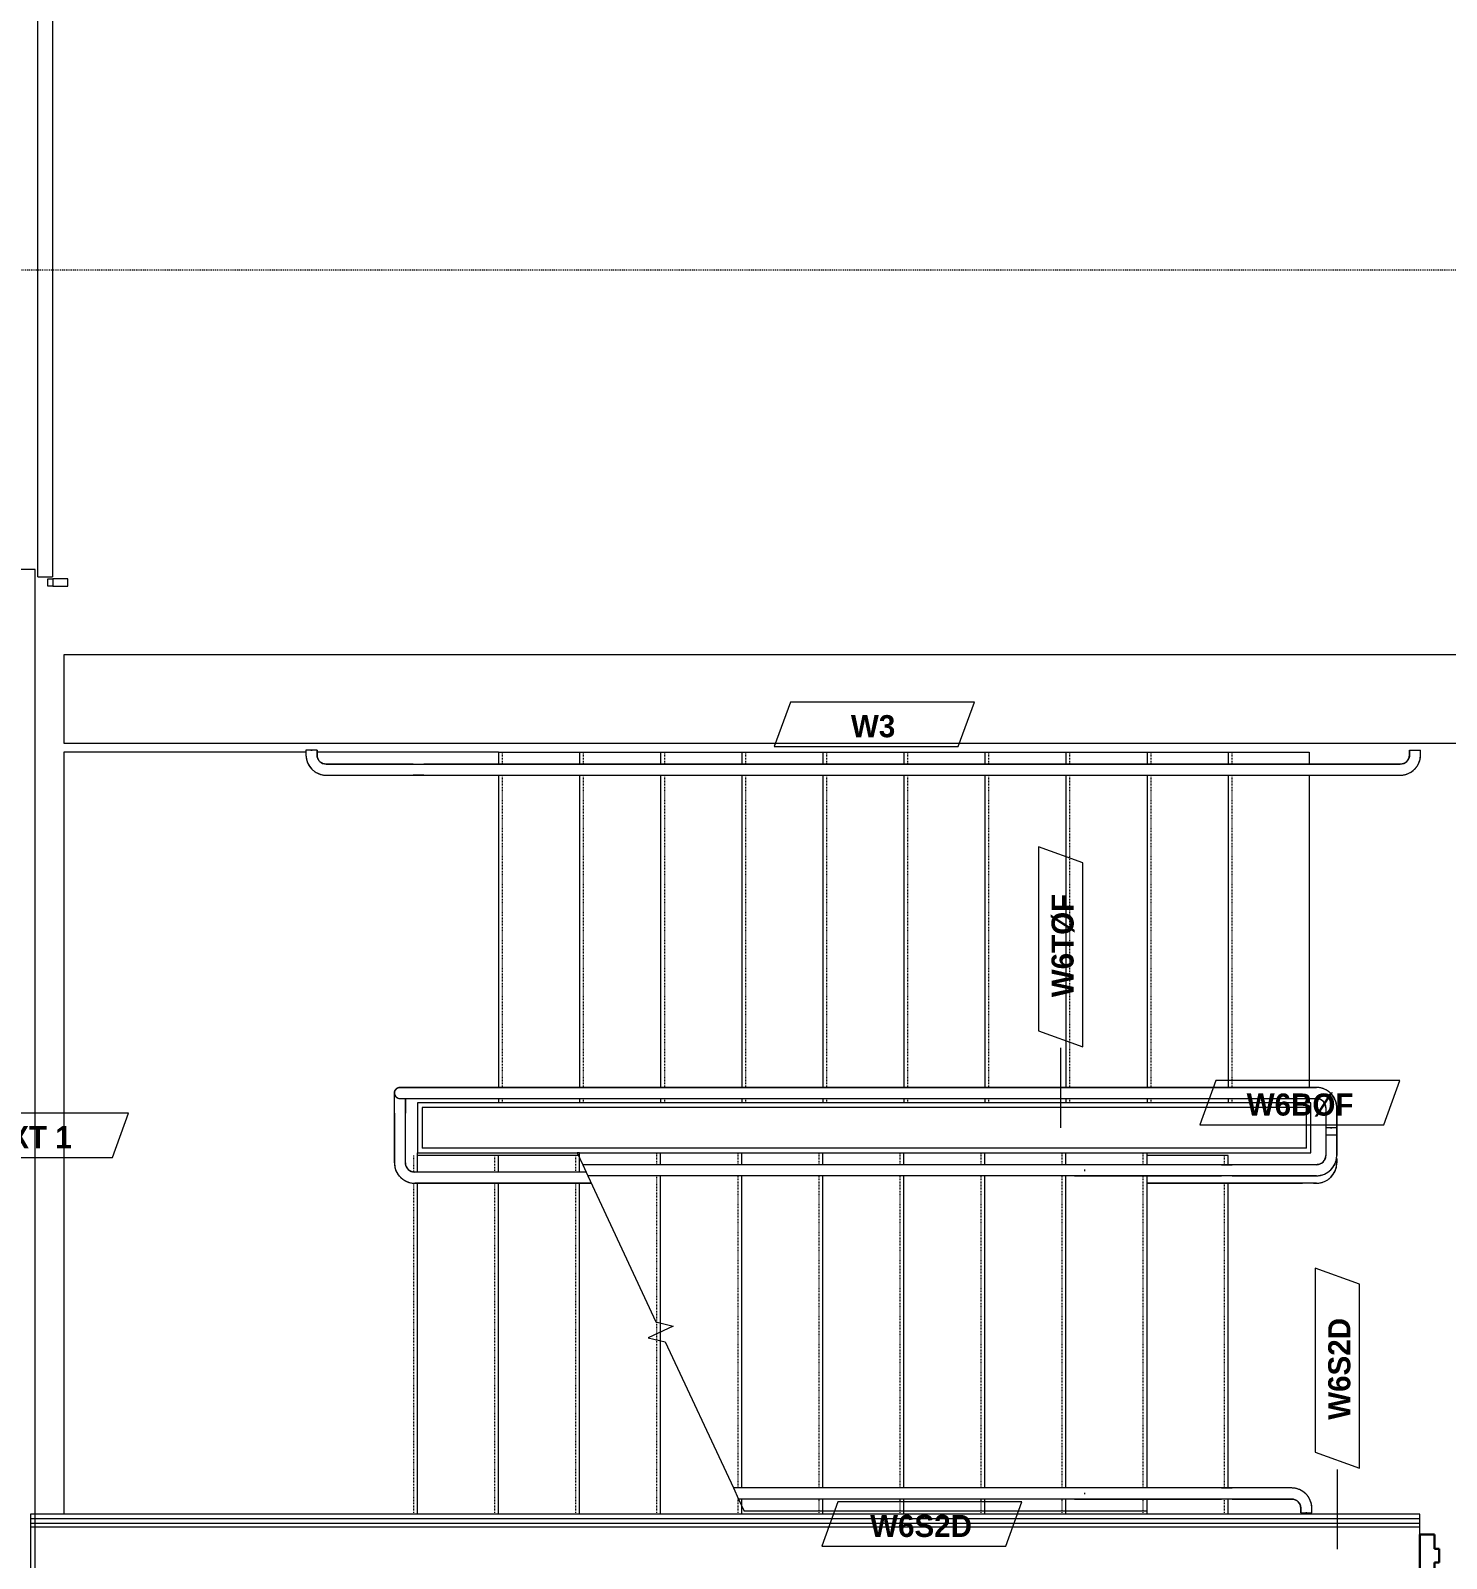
# Model space of a CAD drawing. Header units: inches. Extents: x -4010 to -1814, y 9846 to 12241.
# Drawn here: x -3823.8 to -3631.7, y 11433.6 to 11640.9 of the extents above; entities that cross this region are included whole.
import ezdxf

# ---------------------------------------------------------------- set-up
doc = ezdxf.new("R2010")
doc.units = ezdxf.units.IN
doc.header["$MEASUREMENT"] = 0
doc.linetypes.add('Aligning Line 1_8_', pattern=[0.25, 0.125, -0.125])
doc.linetypes.add('Overhead 1_16_', pattern=[0.101562, 0.0625, -0.039062])
for name, color, linetype, lineweight in [('0-1', 7, 'Continuous', 5), ('0-2', 7, 'Continuous', 9), ('A-DOOR-1', 7, 'Continuous', 9), ('A-DOOR-2', 10, 'Continuous', 30), ('A-DOOR-FRAM-2', 10, 'Continuous', 30), ('A-FLOR-HRAL-1', 7, 'Continuous', 9), ('A-WALL-1', 7, 'Continuous', 9), ('A-WALL-2', 250, 'Continuous', 18), ('A-WALL-IDEN', 211, 'Continuous', 9), ('G-ANNO-SYMB-1', 147, 'Aligning Line 1_8_', 9), ('I-WALL-3', 7, 'Continuous', 9), ('S-FNDN-1', 7, 'Continuous', 9), ('S-STRS-1', 7, 'Continuous', 9), ('S-STRS-2', 7, 'Overhead 1_16_', 9), ('S-STRS-MBND-1', 7, 'Continuous', 9)]:
    doc.layers.add(name, color=color, linetype=linetype, lineweight=lineweight)
doc.styles.add('Century Gothic_B_1', font='GOTHICB.TTF', dxfattribs={"height": 3})

# ---------------------------------------------------------------- blocks, each defined once
blk = doc.blocks.new('GLASS GARAGE DOOR - RAMP GARAGE DOOR-2787280-UNIT PLANS - 1ST FLOOR')
at = {"layer": 'A-DOOR-1'}
for p, q in [((-32.28, -8.82), (-32.28, -8.1)), ((-32.28, -8.1), (-31.28, -8.1)), ((-31.28, -8.1), (-31.28, -8.82)), ((-31, -6.75), (163, -6.75)), ((-31, -6.75), (-31, -8.75)), ((163, -6.75), (163, -8.75)), ((163.28, -8.82), (163.28, -8.1)), ((163.28, -8.1), (164.28, -8.1)), ((164.28, -8.1), (164.28, -8.82)), ((-31.28, -8.82), (-32.28, -8.82)), ((-32.28, -8.82), (-32.28, -10.82)), ((-31.28, -10.82), (-31.28, -8.82)), ((163, -8.75), (-31, -8.75)), ((164.28, -8.82), (163.28, -8.82)), ((163.28, -8.82), (163.28, -10.82)), ((164.28, -10.82), (164.28, -8.82)), ((-32.28, -10.82), (-31.28, -10.82)), ((163.28, -10.82), (164.28, -10.82))]:
    blk.add_line(p, q, dxfattribs=at)
blk = doc.blocks.new('CTR - 1st Phase - Shell_rvt-1-UNIT PLANS - 1ST FLOOR')
at = {"layer": 'A-WALL-1'}
for p, q in [((-3823.2, 11567.79), (-3831.82, 11567.79)), ((-3823.2, 11551.9), (-3823.2, 11567.79)), ((-3823.2, 11430.08), (-3823.2, 11551.9))]:
    blk.add_line(p, q, dxfattribs=at)
at = {"layer": '0-2', "rotation": 89.99999999999885}
blk.add_blockref('GLASS GARAGE DOOR - RAMP GARAGE DOOR-2787280-UNIT PLANS - 1ST FLOOR', (-3829.6, 11597.79), dxfattribs=at)
blk = doc.blocks.new('HOLLOW METAL - STAIR DOOR 3-0 x 7-0-2638728-UNIT PLANS - 1ST FLOOR')
at = {"layer": 'A-DOOR-1'}
blk.add_arc((18, -4), 36, 180, 270, dxfattribs=at)
at = {"layer": 'A-DOOR-2'}
for p, q in [((16.25, -4), (18, -4)), ((16.25, -40), (16.25, -4)), ((18, -4), (18, -40)), ((18, -40), (16.25, -40))]:
    blk.add_line(p, q, dxfattribs=at)
at = {"layer": 'A-DOOR-FRAM-2'}
for p, q in [((-20, 1.75), (-18, 1.75)), ((-20, -4), (-20, 1.75)), ((-18, 1.75), (-18, -0.1875)), ((18, 1.75), (20, 1.75)), ((18, -0.1875), (18, 1.75)), ((20, 1.75), (20, -4)), ((-18, -0.1875), (-17.375, -0.1875)), ((-18, -2.0625), (-18, -4)), ((-17.375, -2.0625), (-18, -2.0625)), ((-17.375, -0.1875), (-17.375, -2.0625)), ((17.375, -0.1875), (18, -0.1875)), ((17.375, -2.0625), (17.375, -0.1875)), ((18, -2.0625), (17.375, -2.0625)), ((18, -4), (18, -2.0625)), ((-18, -4), (-20, -4)), ((20, -4), (18, -4))]:
    blk.add_line(p, q, dxfattribs=at)
blk = doc.blocks.new('Top Rail Type - Top Rail_Internal_-2669960-UNIT PLANS - 1ST FLOOR')
at = {"layer": 'A-FLOR-HRAL-1'}
for p, q in [((-3662.2, 11443.13), (-3682.16, 11443.13)), ((-3652.7, 11443.13), (-3660.76, 11443.13)), ((-3682.16, 11441.63), (-3662.2, 11441.63)), ((-3660.76, 11441.63), (-3652.7, 11441.63)), ((-3651.45, 11440.38), (-3651.45, 11439.75)), ((-3649.95, 11439.75), (-3649.95, 11440.38)), ((-3650.61, 11439.75), (-3650.79, 11439.75))]:
    blk.add_line(p, q, dxfattribs=at)
at = {"layer": 'A-FLOR-HRAL-1', "flags": 128}
for points in [[(-3680.75, 11442.27), (-3680.74, 11442.3), (-3680.74, 11442.46), (-3680.75, 11442.48)], [(-3662.2, 11443.13), (-3662.11, 11443.13), (-3662.01, 11443.13), (-3661.91, 11443.13), (-3661.81, 11443.13), (-3661.71, 11443.13), (-3661.6, 11443.13), (-3661.5, 11443.13), (-3661.39, 11443.13), (-3661.28, 11443.13), (-3661.18, 11443.13), (-3661.07, 11443.13), (-3660.96, 11443.13), (-3660.85, 11443.13), (-3660.76, 11443.13)], [(-3649.95, 11440.38), (-3649.95, 11440.49), (-3649.96, 11440.6), (-3649.97, 11440.71), (-3649.98, 11440.82), (-3650, 11440.92), (-3650.03, 11441.03), (-3650.06, 11441.14), (-3650.09, 11441.24), (-3650.13, 11441.35), (-3650.17, 11441.45), (-3650.21, 11441.55), (-3650.26, 11441.65), (-3650.31, 11441.74), (-3650.37, 11441.84), (-3650.43, 11441.93), (-3650.49, 11442.02), (-3650.56, 11442.11), (-3650.63, 11442.19), (-3650.71, 11442.27), (-3650.78, 11442.35), (-3650.86, 11442.42), (-3650.95, 11442.5), (-3651.03, 11442.56), (-3651.12, 11442.63), (-3651.21, 11442.69), (-3651.31, 11442.75), (-3651.4, 11442.8), (-3651.5, 11442.85), (-3651.6, 11442.9), (-3651.7, 11442.94), (-3651.81, 11442.98), (-3651.91, 11443.01), (-3652.02, 11443.04), (-3652.12, 11443.07), (-3652.23, 11443.09), (-3652.34, 11443.1), (-3652.45, 11443.12), (-3652.56, 11443.12), (-3652.67, 11443.13), (-3652.7, 11443.13)], [(-3660.76, 11441.63), (-3660.87, 11441.63), (-3660.98, 11441.63), (-3661.08, 11441.63), (-3661.19, 11441.63), (-3661.3, 11441.63), (-3661.41, 11441.63), (-3661.52, 11441.63), (-3661.62, 11441.63), (-3661.72, 11441.63), (-3661.83, 11441.63), (-3661.93, 11441.63), (-3662.03, 11441.63), (-3662.12, 11441.63), (-3662.2, 11441.63)], [(-3652.7, 11441.63), (-3652.65, 11441.63), (-3652.6, 11441.62), (-3652.55, 11441.62), (-3652.5, 11441.61), (-3652.45, 11441.6), (-3652.4, 11441.59), (-3652.35, 11441.58), (-3652.31, 11441.56), (-3652.26, 11441.55), (-3652.21, 11441.53), (-3652.17, 11441.51), (-3652.12, 11441.49), (-3652.08, 11441.46), (-3652.03, 11441.44), (-3651.99, 11441.41), (-3651.95, 11441.38), (-3651.91, 11441.35), (-3651.87, 11441.32), (-3651.84, 11441.28), (-3651.8, 11441.25), (-3651.77, 11441.21), (-3651.74, 11441.17), (-3651.7, 11441.13), (-3651.67, 11441.09), (-3651.65, 11441.05), (-3651.62, 11441.01), (-3651.6, 11440.97), (-3651.57, 11440.92), (-3651.55, 11440.88), (-3651.53, 11440.83), (-3651.52, 11440.78), (-3651.5, 11440.74), (-3651.49, 11440.69), (-3651.48, 11440.64), (-3651.47, 11440.59), (-3651.46, 11440.54), (-3651.45, 11440.49), (-3651.45, 11440.44), (-3651.45, 11440.39), (-3651.45, 11440.38)]]:
    blk.add_lwpolyline(points, dxfattribs=at)
blk = doc.blocks.new('Top Rail Type - Top Rail_Internal_-V60-UNIT PLANS - 1ST FLOOR')
at = {"layer": 'A-FLOR-HRAL-1'}
for p, q in [((-3728.44, 11443.13), (-3727.74, 11441.63)), ((-3661.81, 11443.13), (-3728.44, 11443.13)), ((-3660.76, 11443.13), (-3661.81, 11443.13)), ((-3652.7, 11443.13), (-3660.76, 11443.13)), ((-3661.81, 11441.63), (-3727.74, 11441.63)), ((-3660.76, 11441.63), (-3661.81, 11441.63)), ((-3652.7, 11441.63), (-3660.76, 11441.63)), ((-3651.45, 11439.75), (-3651.45, 11440.38)), ((-3649.95, 11439.75), (-3649.95, 11440.38)), ((-3651.45, 11439.75), (-3649.95, 11439.75))]:
    blk.add_line(p, q, dxfattribs=at)
for radius in [2.75, 1.25]:
    blk.add_arc((-3652.7, 11440.38), radius, 0, 90, dxfattribs=at)
blk = doc.blocks.new('Top Rail Type - Top Rail_Internal_-2669962-UNIT PLANS - 1ST FLOOR')
at = {"layer": 'A-FLOR-HRAL-1'}
for p, q in [((-3648.07, 11492), (-3648.07, 11488.25)), ((-3647.42, 11492), (-3647.23, 11492)), ((-3646.57, 11488.25), (-3646.57, 11492)), ((-3662.2, 11487), (-3682.16, 11487)), ((-3649.32, 11487), (-3660.76, 11487)), ((-3682.16, 11485.5), (-3662.2, 11485.5)), ((-3660.76, 11485.5), (-3649.32, 11485.5))]:
    blk.add_line(p, q, dxfattribs=at)
at = {"layer": 'A-FLOR-HRAL-1', "flags": 128}
for points in [[(-3649.32, 11485.5), (-3649.21, 11485.5), (-3649.1, 11485.51), (-3648.99, 11485.52), (-3648.89, 11485.54), (-3648.78, 11485.56), (-3648.67, 11485.58), (-3648.56, 11485.61), (-3648.46, 11485.64), (-3648.35, 11485.68), (-3648.25, 11485.72), (-3648.15, 11485.76), (-3648.05, 11485.81), (-3647.96, 11485.87), (-3647.86, 11485.92), (-3647.77, 11485.98), (-3647.68, 11486.05), (-3647.59, 11486.11), (-3647.51, 11486.18), (-3647.43, 11486.26), (-3647.35, 11486.34), (-3647.28, 11486.42), (-3647.2, 11486.5), (-3647.14, 11486.59), (-3647.07, 11486.67), (-3647.01, 11486.77), (-3646.95, 11486.86), (-3646.9, 11486.96), (-3646.85, 11487.05), (-3646.8, 11487.15), (-3646.76, 11487.26), (-3646.72, 11487.36), (-3646.69, 11487.46), (-3646.66, 11487.57), (-3646.63, 11487.68), (-3646.61, 11487.78), (-3646.6, 11487.89), (-3646.59, 11488), (-3646.58, 11488.11), (-3646.57, 11488.22), (-3646.57, 11488.25)], [(-3648.07, 11488.25), (-3648.07, 11488.2), (-3648.08, 11488.15), (-3648.08, 11488.1), (-3648.09, 11488.05), (-3648.1, 11488), (-3648.11, 11487.95), (-3648.12, 11487.91), (-3648.14, 11487.86), (-3648.15, 11487.81), (-3648.17, 11487.77), (-3648.19, 11487.72), (-3648.21, 11487.67), (-3648.24, 11487.63), (-3648.26, 11487.59), (-3648.29, 11487.55), (-3648.32, 11487.51), (-3648.35, 11487.47), (-3648.38, 11487.43), (-3648.42, 11487.39), (-3648.45, 11487.36), (-3648.49, 11487.32), (-3648.53, 11487.29), (-3648.57, 11487.26), (-3648.61, 11487.23), (-3648.65, 11487.2), (-3648.69, 11487.17), (-3648.73, 11487.15), (-3648.78, 11487.13), (-3648.82, 11487.11), (-3648.87, 11487.09), (-3648.92, 11487.07), (-3648.97, 11487.05), (-3649.01, 11487.04), (-3649.06, 11487.03), (-3649.11, 11487.02), (-3649.16, 11487.01), (-3649.21, 11487.01), (-3649.26, 11487), (-3649.31, 11487), (-3649.32, 11487)], [(-3680.75, 11486.14), (-3680.74, 11486.17), (-3680.74, 11486.33), (-3680.75, 11486.36)], [(-3662.2, 11487), (-3662.11, 11487), (-3662.01, 11487), (-3661.91, 11487), (-3661.81, 11487), (-3661.71, 11487), (-3661.6, 11487), (-3661.5, 11487), (-3661.39, 11487), (-3661.28, 11487), (-3661.18, 11487), (-3661.07, 11487), (-3660.96, 11487), (-3660.85, 11487), (-3660.76, 11487)], [(-3660.76, 11485.5), (-3660.87, 11485.5), (-3660.98, 11485.5), (-3661.08, 11485.5), (-3661.19, 11485.5), (-3661.3, 11485.5), (-3661.41, 11485.5), (-3661.52, 11485.5), (-3661.62, 11485.5), (-3661.72, 11485.5), (-3661.83, 11485.5), (-3661.93, 11485.5), (-3662.03, 11485.5), (-3662.12, 11485.5), (-3662.2, 11485.5)]]:
    blk.add_lwpolyline(points, dxfattribs=at)
blk = doc.blocks.new('Top Rail Type - Top Rail_Internal_-V61-UNIT PLANS - 1ST FLOOR')
at = {"layer": 'A-FLOR-HRAL-1'}
for p, q in [((-3647.32, 11492), (-3648.07, 11492)), ((-3648.07, 11492), (-3648.07, 11488.25)), ((-3646.57, 11492), (-3647.32, 11492)), ((-3646.57, 11492), (-3646.57, 11488.25)), ((-3748.9, 11487), (-3748.2, 11485.5)), ((-3661.81, 11487), (-3748.9, 11487)), ((-3660.76, 11487), (-3661.81, 11487)), ((-3649.32, 11487), (-3660.76, 11487)), ((-3661.81, 11485.5), (-3748.2, 11485.5)), ((-3660.76, 11485.5), (-3661.81, 11485.5)), ((-3649.32, 11485.5), (-3660.76, 11485.5))]:
    blk.add_line(p, q, dxfattribs=at)
for radius in [1.25, 2.75]:
    blk.add_arc((-3649.32, 11488.25), radius, 270, 0, dxfattribs=at)
blk = doc.blocks.new('Top Rail Type - Top Rail_Internal_-2659697-UNIT PLANS - 1ST FLOOR')
at = {"layer": 'A-FLOR-HRAL-1'}
for p, q in [((-3650.41, 11497.49), (-3773.11, 11497.49)), ((-3649.32, 11497.49), (-3649.75, 11497.49)), ((-3773.11, 11495.99), (-3650.41, 11495.99)), ((-3649.75, 11495.99), (-3649.32, 11495.99)), ((-3648.07, 11494.74), (-3648.07, 11490.99)), ((-3646.57, 11490.99), (-3646.57, 11494.74)), ((-3774.45, 11493.99), (-3774.45, 11487.24)), ((-3772.95, 11487.24), (-3772.95, 11493.99)), ((-3647.23, 11490.99), (-3647.42, 11490.99)), ((-3760.9, 11485.99), (-3771.7, 11485.99)), ((-3748.43, 11485.99), (-3760.23, 11485.99)), ((-3646.57, 11487.24), (-3646.57, 11487.86)), ((-3771.7, 11484.49), (-3760.9, 11484.49)), ((-3760.23, 11484.49), (-3747.73, 11484.49)), ((-3672.32, 11484.49), (-3651.21, 11484.49)), ((-3649.75, 11484.49), (-3649.32, 11484.49))]:
    blk.add_line(p, q, dxfattribs=at)
at = {"layer": 'A-FLOR-HRAL-1', "flags": 128}
for points in [[(-3774.45, 11496.74), (-3774.45, 11496.77), (-3774.45, 11496.8), (-3774.44, 11496.83), (-3774.44, 11496.86), (-3774.43, 11496.89), (-3774.43, 11496.92), (-3774.42, 11496.95), (-3774.41, 11496.98), (-3774.4, 11497), (-3774.39, 11497.03), (-3774.38, 11497.06), (-3774.36, 11497.09), (-3774.35, 11497.11), (-3774.33, 11497.14), (-3774.32, 11497.16), (-3774.3, 11497.19), (-3774.28, 11497.21), (-3774.26, 11497.23), (-3774.24, 11497.26), (-3774.22, 11497.28), (-3774.2, 11497.3), (-3774.18, 11497.32), (-3774.15, 11497.34), (-3774.13, 11497.35), (-3774.1, 11497.37), (-3774.08, 11497.39), (-3774.05, 11497.4), (-3774.03, 11497.41), (-3774, 11497.43), (-3773.97, 11497.44), (-3773.94, 11497.45), (-3773.91, 11497.46), (-3773.88, 11497.47), (-3773.86, 11497.47), (-3773.83, 11497.48), (-3773.8, 11497.48), (-3773.77, 11497.49), (-3773.74, 11497.49), (-3773.71, 11497.49)], [(-3774.45, 11493.99), (-3774.45, 11494.1), (-3774.45, 11494.21), (-3774.45, 11494.32), (-3774.45, 11494.43), (-3774.45, 11494.54), (-3774.45, 11494.64), (-3774.45, 11494.75), (-3774.45, 11494.85), (-3774.45, 11494.96), (-3774.45, 11495.06), (-3774.45, 11495.16), (-3774.45, 11495.26), (-3774.45, 11495.36), (-3774.45, 11495.45), (-3774.45, 11495.54), (-3774.45, 11495.63), (-3774.45, 11495.72), (-3774.45, 11495.8), (-3774.45, 11495.88), (-3774.45, 11495.96), (-3774.45, 11496.04), (-3774.45, 11496.11), (-3774.45, 11496.18), (-3774.45, 11496.24), (-3774.45, 11496.3), (-3774.45, 11496.36), (-3774.45, 11496.41), (-3774.45, 11496.46), (-3774.45, 11496.51), (-3774.45, 11496.55), (-3774.45, 11496.59), (-3774.45, 11496.62), (-3774.45, 11496.65), (-3774.45, 11496.68), (-3774.45, 11496.7), (-3774.45, 11496.72), (-3774.45, 11496.73), (-3774.45, 11496.74), (-3774.45, 11496.74)], [(-3773.11, 11497.49), (-3773.16, 11497.49), (-3773.2, 11497.49), (-3773.24, 11497.49), (-3773.27, 11497.49), (-3773.31, 11497.49), (-3773.35, 11497.49), (-3773.38, 11497.49), (-3773.41, 11497.49), (-3773.44, 11497.49), (-3773.47, 11497.49), (-3773.5, 11497.49), (-3773.53, 11497.49), (-3773.55, 11497.49), (-3773.57, 11497.49), (-3773.6, 11497.49), (-3773.61, 11497.49), (-3773.63, 11497.49), (-3773.65, 11497.49), (-3773.66, 11497.49), (-3773.67, 11497.49), (-3773.68, 11497.49), (-3773.69, 11497.49), (-3773.69, 11497.49), (-3773.7, 11497.49), (-3773.7, 11497.49), (-3773.7, 11497.49)], [(-3649.75, 11497.49), (-3649.8, 11497.49), (-3649.85, 11497.49), (-3649.9, 11497.49), (-3649.95, 11497.49), (-3650, 11497.49), (-3650.04, 11497.49), (-3650.09, 11497.49), (-3650.14, 11497.49), (-3650.19, 11497.49), (-3650.23, 11497.49), (-3650.28, 11497.49), (-3650.32, 11497.49), (-3650.37, 11497.49), (-3650.41, 11497.49), (-3650.41, 11497.49)], [(-3646.57, 11494.74), (-3646.58, 11494.85), (-3646.58, 11494.96), (-3646.59, 11495.07), (-3646.61, 11495.18), (-3646.63, 11495.29), (-3646.65, 11495.39), (-3646.68, 11495.5), (-3646.71, 11495.6), (-3646.75, 11495.71), (-3646.79, 11495.81), (-3646.84, 11495.91), (-3646.88, 11496.01), (-3646.94, 11496.11), (-3646.99, 11496.2), (-3647.05, 11496.29), (-3647.12, 11496.38), (-3647.19, 11496.47), (-3647.26, 11496.55), (-3647.33, 11496.63), (-3647.41, 11496.71), (-3647.49, 11496.79), (-3647.57, 11496.86), (-3647.66, 11496.93), (-3647.75, 11496.99), (-3647.84, 11497.05), (-3647.93, 11497.11), (-3648.03, 11497.16), (-3648.13, 11497.21), (-3648.23, 11497.26), (-3648.33, 11497.3), (-3648.43, 11497.34), (-3648.54, 11497.37), (-3648.64, 11497.4), (-3648.75, 11497.43), (-3648.86, 11497.45), (-3648.97, 11497.47), (-3649.07, 11497.48), (-3649.18, 11497.49), (-3649.29, 11497.49), (-3649.32, 11497.49)], [(-3773.7, 11495.99), (-3773.7, 11495.99), (-3773.69, 11495.99), (-3773.69, 11495.99), (-3773.68, 11495.99), (-3773.67, 11495.99), (-3773.66, 11495.99), (-3773.65, 11495.99), (-3773.64, 11495.99), (-3773.62, 11495.99), (-3773.6, 11495.99), (-3773.58, 11495.99), (-3773.56, 11495.99), (-3773.53, 11495.99), (-3773.51, 11495.99), (-3773.48, 11495.99), (-3773.45, 11495.99), (-3773.42, 11495.99), (-3773.39, 11495.99), (-3773.35, 11495.99), (-3773.32, 11495.99), (-3773.28, 11495.99), (-3773.25, 11495.99), (-3773.21, 11495.99), (-3773.17, 11495.99), (-3773.12, 11495.99), (-3773.11, 11495.99)], [(-3772.95, 11495.98), (-3772.95, 11495.91), (-3772.95, 11495.82), (-3772.95, 11495.74), (-3772.95, 11495.66), (-3772.95, 11495.57), (-3772.95, 11495.48), (-3772.95, 11495.38), (-3772.95, 11495.29), (-3772.95, 11495.19), (-3772.95, 11495.09), (-3772.95, 11494.99), (-3772.95, 11494.88), (-3772.95, 11494.78), (-3772.95, 11494.67), (-3772.95, 11494.56), (-3772.95, 11494.46), (-3772.95, 11494.35), (-3772.95, 11494.24), (-3772.95, 11494.13), (-3772.95, 11494.02), (-3772.95, 11493.99)], [(-3650.41, 11495.99), (-3650.37, 11495.99), (-3650.33, 11495.99), (-3650.28, 11495.99), (-3650.24, 11495.99), (-3650.19, 11495.99), (-3650.14, 11495.99), (-3650.09, 11495.99), (-3650.05, 11495.99), (-3650, 11495.99), (-3649.95, 11495.99), (-3649.9, 11495.99), (-3649.85, 11495.99), (-3649.8, 11495.99), (-3649.75, 11495.99), (-3649.75, 11495.99)], [(-3649.32, 11495.99), (-3649.27, 11495.99), (-3649.22, 11495.99), (-3649.17, 11495.98), (-3649.12, 11495.97), (-3649.08, 11495.96), (-3649.03, 11495.95), (-3648.98, 11495.94), (-3648.93, 11495.93), (-3648.88, 11495.91), (-3648.84, 11495.89), (-3648.79, 11495.87), (-3648.75, 11495.85), (-3648.7, 11495.82), (-3648.66, 11495.8), (-3648.62, 11495.77), (-3648.58, 11495.74), (-3648.54, 11495.71), (-3648.5, 11495.68), (-3648.46, 11495.65), (-3648.43, 11495.61), (-3648.39, 11495.57), (-3648.36, 11495.54), (-3648.33, 11495.5), (-3648.3, 11495.46), (-3648.27, 11495.41), (-3648.25, 11495.37), (-3648.22, 11495.33), (-3648.2, 11495.28), (-3648.18, 11495.24), (-3648.16, 11495.19), (-3648.14, 11495.15), (-3648.13, 11495.1), (-3648.11, 11495.05), (-3648.1, 11495), (-3648.09, 11494.95), (-3648.08, 11494.9), (-3648.08, 11494.85), (-3648.08, 11494.8), (-3648.07, 11494.75), (-3648.07, 11494.74)], [(-3774.45, 11487.24), (-3774.45, 11487.13), (-3774.44, 11487.02), (-3774.43, 11486.91), (-3774.41, 11486.8), (-3774.39, 11486.69), (-3774.37, 11486.59), (-3774.34, 11486.48), (-3774.31, 11486.37), (-3774.27, 11486.27), (-3774.23, 11486.17), (-3774.19, 11486.07), (-3774.14, 11485.97), (-3774.09, 11485.87), (-3774.03, 11485.78), (-3773.97, 11485.69), (-3773.9, 11485.6), (-3773.84, 11485.51), (-3773.77, 11485.43), (-3773.69, 11485.34), (-3773.61, 11485.27), (-3773.53, 11485.19), (-3773.45, 11485.12), (-3773.36, 11485.05), (-3773.28, 11484.99), (-3773.18, 11484.93), (-3773.09, 11484.87), (-3772.99, 11484.81), (-3772.9, 11484.76), (-3772.8, 11484.72), (-3772.7, 11484.68), (-3772.59, 11484.64), (-3772.49, 11484.6), (-3772.38, 11484.58), (-3772.27, 11484.55), (-3772.17, 11484.53), (-3772.06, 11484.51), (-3771.95, 11484.5), (-3771.84, 11484.49), (-3771.73, 11484.49), (-3771.7, 11484.49)], [(-3771.7, 11485.99), (-3771.75, 11485.99), (-3771.8, 11485.99), (-3771.85, 11486), (-3771.9, 11486.01), (-3771.95, 11486.01), (-3772, 11486.03), (-3772.04, 11486.04), (-3772.09, 11486.05), (-3772.14, 11486.07), (-3772.19, 11486.09), (-3772.23, 11486.11), (-3772.28, 11486.13), (-3772.32, 11486.15), (-3772.36, 11486.18), (-3772.4, 11486.21), (-3772.45, 11486.24), (-3772.48, 11486.27), (-3772.52, 11486.3), (-3772.56, 11486.33), (-3772.6, 11486.37), (-3772.63, 11486.41), (-3772.66, 11486.44), (-3772.69, 11486.48), (-3772.72, 11486.52), (-3772.75, 11486.56), (-3772.78, 11486.61), (-3772.8, 11486.65), (-3772.82, 11486.69), (-3772.84, 11486.74), (-3772.86, 11486.79), (-3772.88, 11486.83), (-3772.9, 11486.88), (-3772.91, 11486.93), (-3772.92, 11486.98), (-3772.93, 11487.03), (-3772.94, 11487.08), (-3772.94, 11487.13), (-3772.95, 11487.18), (-3772.95, 11487.23), (-3772.95, 11487.24)], [(-3760.23, 11485.99), (-3760.28, 11485.99), (-3760.32, 11485.99), (-3760.37, 11485.99), (-3760.41, 11485.99), (-3760.46, 11485.99), (-3760.51, 11485.99), (-3760.55, 11485.99), (-3760.6, 11485.99), (-3760.65, 11485.99), (-3760.7, 11485.99), (-3760.75, 11485.99), (-3760.8, 11485.99), (-3760.85, 11485.99), (-3760.9, 11485.99), (-3760.9, 11485.99)], [(-3649.32, 11484.49), (-3649.21, 11484.49), (-3649.1, 11484.5), (-3648.99, 11484.51), (-3648.89, 11484.52), (-3648.78, 11484.54), (-3648.67, 11484.57), (-3648.56, 11484.6), (-3648.46, 11484.63), (-3648.35, 11484.67), (-3648.25, 11484.71), (-3648.15, 11484.75), (-3648.05, 11484.8), (-3647.96, 11484.85), (-3647.86, 11484.91), (-3647.77, 11484.97), (-3647.68, 11485.03), (-3647.59, 11485.1), (-3647.51, 11485.17), (-3647.43, 11485.25), (-3647.35, 11485.32), (-3647.28, 11485.4), (-3647.2, 11485.49), (-3647.14, 11485.57), (-3647.07, 11485.66), (-3647.01, 11485.75), (-3646.95, 11485.85), (-3646.9, 11485.94), (-3646.85, 11486.04), (-3646.8, 11486.14), (-3646.76, 11486.24), (-3646.72, 11486.35), (-3646.69, 11486.45), (-3646.66, 11486.56), (-3646.63, 11486.66), (-3646.61, 11486.77), (-3646.6, 11486.88), (-3646.59, 11486.99), (-3646.58, 11487.1), (-3646.57, 11487.21), (-3646.57, 11487.24)], [(-3760.9, 11484.49), (-3760.85, 11484.49), (-3760.8, 11484.49), (-3760.75, 11484.49), (-3760.7, 11484.49), (-3760.65, 11484.49), (-3760.6, 11484.49), (-3760.55, 11484.49), (-3760.51, 11484.49), (-3760.46, 11484.49), (-3760.41, 11484.49), (-3760.37, 11484.49), (-3760.32, 11484.49), (-3760.28, 11484.49), (-3760.24, 11484.49), (-3760.23, 11484.49)], [(-3649.75, 11484.49), (-3649.86, 11484.49), (-3649.97, 11484.49), (-3650.08, 11484.49), (-3650.19, 11484.49), (-3650.29, 11484.49), (-3650.4, 11484.49), (-3650.51, 11484.49), (-3650.61, 11484.49), (-3650.72, 11484.49), (-3650.82, 11484.49), (-3650.92, 11484.49), (-3651.02, 11484.49), (-3651.11, 11484.49), (-3651.21, 11484.49), (-3651.21, 11484.49)]]:
    blk.add_lwpolyline(points, dxfattribs=at)
at = {"layer": 'A-FLOR-HRAL-1'}
for start, end in [(110, 250), (173.3102, 180), (180, 186.6816), (130.7282, 168.0208), (191.9692, 228.0158), (156.6407, 162.0221), (197.9773, 203.3504), (137.9728, 143.357), (216.6488, 222.0217), (113.3099, 126.6713), (90, 107.9565), (96.6424, 102.021), (232.9983, 246.4146), (252.0414, 270), (257.9755, 263.356)]:
    blk.add_arc((-3773.7, 11496.74), 0.75, start, end, dxfattribs=at)
blk = doc.blocks.new('Top Rail Type - Top Rail_Internal_-V64-UNIT PLANS - 1ST FLOOR')
at = {"layer": 'A-FLOR-HRAL-1'}
for p, q in [((-3774.45, 11494.74), (-3774.45, 11496.74)), ((-3773.7, 11497.49), (-3772.76, 11497.49)), ((-3772.76, 11497.49), (-3650.81, 11497.49)), ((-3650.81, 11497.49), (-3649.75, 11497.49)), ((-3649.75, 11497.49), (-3649.32, 11497.49)), ((-3774.45, 11487.24), (-3774.45, 11494.74)), ((-3772.95, 11494.74), (-3772.95, 11495.99)), ((-3772.95, 11487.24), (-3772.95, 11494.74)), ((-3772.76, 11495.99), (-3650.81, 11495.99)), ((-3650.81, 11495.99), (-3649.75, 11495.99)), ((-3649.75, 11495.99), (-3649.32, 11495.99)), ((-3648.07, 11494.74), (-3648.07, 11490.99)), ((-3646.57, 11494.74), (-3646.57, 11490.99)), ((-3646.57, 11490.99), (-3648.07, 11490.99)), ((-3760.9, 11485.99), (-3771.7, 11485.99)), ((-3759.84, 11485.99), (-3760.9, 11485.99)), ((-3748.43, 11485.99), (-3759.84, 11485.99)), ((-3646.57, 11487.86), (-3646.65, 11487.86)), ((-3646.57, 11487.86), (-3646.57, 11487.24)), ((-3760.9, 11484.49), (-3771.7, 11484.49)), ((-3759.84, 11484.49), (-3760.9, 11484.49)), ((-3747.73, 11484.49), (-3759.84, 11484.49)), ((-3650.81, 11484.49), (-3672.32, 11484.49)), ((-3649.75, 11484.49), (-3650.81, 11484.49)), ((-3649.32, 11484.49), (-3649.75, 11484.49))]:
    blk.add_line(p, q, dxfattribs=at)
for centre, radius, start, end in [((-3649.32, 11494.74), 2.75, 0, 90), ((-3649.32, 11494.74), 1.25, 0, 90), ((-3771.7, 11487.24), 2.75, 180, 270), ((-3771.7, 11487.24), 1.25, 180, 270), ((-3649.32, 11487.24), 2.75, 270, 0)]:
    blk.add_arc(centre, radius, start, end, dxfattribs=at)
blk = doc.blocks.new('Top Rail Type - Top Rail_Internal_-2658777-UNIT PLANS - 1ST FLOOR')
at = {"layer": 'A-FLOR-HRAL-1'}
for p, q in [((-3786.45, 11543.24), (-3786.45, 11542.61)), ((-3785.79, 11543.24), (-3785.61, 11543.24)), ((-3784.95, 11542.61), (-3784.95, 11543.24)), ((-3636.7, 11543.24), (-3636.7, 11542.61)), ((-3636.04, 11543.24), (-3635.86, 11543.24)), ((-3635.2, 11542.61), (-3635.2, 11543.24)), ((-3771.9, 11541.36), (-3783.7, 11541.36)), ((-3783.7, 11539.86), (-3771.9, 11539.86)), ((-3650.41, 11541.36), (-3770.44, 11541.36)), ((-3770.44, 11539.86), (-3650.41, 11539.86)), ((-3637.95, 11541.36), (-3649.75, 11541.36)), ((-3649.75, 11539.86), (-3637.95, 11539.86))]:
    blk.add_line(p, q, dxfattribs=at)
at = {"layer": 'A-FLOR-HRAL-1', "flags": 128}
for points in [[(-3786.45, 11542.61), (-3786.45, 11542.5), (-3786.44, 11542.39), (-3786.43, 11542.29), (-3786.41, 11542.18), (-3786.39, 11542.07), (-3786.37, 11541.96), (-3786.34, 11541.85), (-3786.31, 11541.75), (-3786.27, 11541.65), (-3786.23, 11541.54), (-3786.19, 11541.44), (-3786.14, 11541.34), (-3786.09, 11541.25), (-3786.03, 11541.15), (-3785.97, 11541.06), (-3785.9, 11540.97), (-3785.84, 11540.89), (-3785.77, 11540.8), (-3785.69, 11540.72), (-3785.61, 11540.64), (-3785.53, 11540.57), (-3785.45, 11540.49), (-3785.36, 11540.43), (-3785.28, 11540.36), (-3785.18, 11540.3), (-3785.09, 11540.24), (-3784.99, 11540.19), (-3784.9, 11540.14), (-3784.8, 11540.09), (-3784.7, 11540.05), (-3784.59, 11540.01), (-3784.49, 11539.98), (-3784.38, 11539.95), (-3784.27, 11539.93), (-3784.17, 11539.9), (-3784.06, 11539.89), (-3783.95, 11539.88), (-3783.84, 11539.87), (-3783.73, 11539.86), (-3783.7, 11539.86)], [(-3783.7, 11541.36), (-3783.75, 11541.37), (-3783.8, 11541.37), (-3783.85, 11541.37), (-3783.9, 11541.38), (-3783.95, 11541.39), (-3784, 11541.4), (-3784.04, 11541.41), (-3784.09, 11541.43), (-3784.14, 11541.44), (-3784.19, 11541.46), (-3784.23, 11541.48), (-3784.28, 11541.51), (-3784.32, 11541.53), (-3784.36, 11541.56), (-3784.4, 11541.58), (-3784.45, 11541.61), (-3784.48, 11541.64), (-3784.52, 11541.67), (-3784.56, 11541.71), (-3784.6, 11541.74), (-3784.63, 11541.78), (-3784.66, 11541.82), (-3784.69, 11541.86), (-3784.72, 11541.9), (-3784.75, 11541.94), (-3784.78, 11541.98), (-3784.8, 11542.03), (-3784.82, 11542.07), (-3784.84, 11542.12), (-3784.86, 11542.16), (-3784.88, 11542.21), (-3784.9, 11542.26), (-3784.91, 11542.3), (-3784.92, 11542.35), (-3784.93, 11542.4), (-3784.94, 11542.45), (-3784.94, 11542.5), (-3784.95, 11542.55), (-3784.95, 11542.6), (-3784.95, 11542.61)], [(-3637.95, 11539.86), (-3637.84, 11539.87), (-3637.73, 11539.87), (-3637.62, 11539.88), (-3637.51, 11539.9), (-3637.4, 11539.92), (-3637.3, 11539.94), (-3637.19, 11539.97), (-3637.08, 11540), (-3636.98, 11540.04), (-3636.88, 11540.08), (-3636.78, 11540.13), (-3636.68, 11540.18), (-3636.58, 11540.23), (-3636.49, 11540.28), (-3636.4, 11540.34), (-3636.31, 11540.41), (-3636.22, 11540.48), (-3636.14, 11540.55), (-3636.05, 11540.62), (-3635.98, 11540.7), (-3635.9, 11540.78), (-3635.83, 11540.86), (-3635.76, 11540.95), (-3635.7, 11541.04), (-3635.63, 11541.13), (-3635.58, 11541.22), (-3635.52, 11541.32), (-3635.47, 11541.42), (-3635.43, 11541.52), (-3635.39, 11541.62), (-3635.35, 11541.72), (-3635.31, 11541.83), (-3635.28, 11541.93), (-3635.26, 11542.04), (-3635.24, 11542.15), (-3635.22, 11542.26), (-3635.21, 11542.37), (-3635.2, 11542.47), (-3635.2, 11542.58), (-3635.2, 11542.61)], [(-3636.7, 11542.61), (-3636.7, 11542.56), (-3636.7, 11542.51), (-3636.71, 11542.46), (-3636.71, 11542.42), (-3636.72, 11542.37), (-3636.73, 11542.32), (-3636.75, 11542.27), (-3636.76, 11542.22), (-3636.78, 11542.17), (-3636.8, 11542.13), (-3636.82, 11542.08), (-3636.84, 11542.04), (-3636.86, 11541.99), (-3636.89, 11541.95), (-3636.92, 11541.91), (-3636.95, 11541.87), (-3636.98, 11541.83), (-3637.01, 11541.79), (-3637.04, 11541.75), (-3637.08, 11541.72), (-3637.11, 11541.68), (-3637.15, 11541.65), (-3637.19, 11541.62), (-3637.23, 11541.59), (-3637.27, 11541.56), (-3637.32, 11541.54), (-3637.36, 11541.51), (-3637.4, 11541.49), (-3637.45, 11541.47), (-3637.5, 11541.45), (-3637.54, 11541.43), (-3637.59, 11541.42), (-3637.64, 11541.4), (-3637.69, 11541.39), (-3637.74, 11541.38), (-3637.79, 11541.38), (-3637.84, 11541.37), (-3637.89, 11541.37), (-3637.94, 11541.36), (-3637.95, 11541.36)], [(-3771.9, 11541.36), (-3771.79, 11541.36), (-3771.68, 11541.36), (-3771.57, 11541.36), (-3771.46, 11541.36), (-3771.35, 11541.36), (-3771.25, 11541.36), (-3771.14, 11541.36), (-3771.03, 11541.36), (-3770.93, 11541.36), (-3770.83, 11541.36), (-3770.73, 11541.36), (-3770.63, 11541.36), (-3770.53, 11541.36), (-3770.44, 11541.36), (-3770.44, 11541.36)], [(-3770.44, 11539.86), (-3770.53, 11539.86), (-3770.63, 11539.86), (-3770.73, 11539.86), (-3770.83, 11539.86), (-3770.93, 11539.86), (-3771.03, 11539.86), (-3771.14, 11539.86), (-3771.24, 11539.86), (-3771.35, 11539.86), (-3771.46, 11539.86), (-3771.57, 11539.86), (-3771.68, 11539.86), (-3771.79, 11539.86), (-3771.9, 11539.86), (-3771.9, 11539.86)], [(-3649.75, 11541.36), (-3649.8, 11541.36), (-3649.85, 11541.36), (-3649.9, 11541.36), (-3649.95, 11541.36), (-3650, 11541.36), (-3650.04, 11541.36), (-3650.09, 11541.36), (-3650.14, 11541.36), (-3650.19, 11541.36), (-3650.23, 11541.36), (-3650.28, 11541.36), (-3650.32, 11541.36), (-3650.37, 11541.36), (-3650.41, 11541.36), (-3650.41, 11541.36)], [(-3650.41, 11539.86), (-3650.37, 11539.86), (-3650.33, 11539.86), (-3650.28, 11539.86), (-3650.24, 11539.86), (-3650.19, 11539.86), (-3650.14, 11539.86), (-3650.09, 11539.86), (-3650.05, 11539.86), (-3650, 11539.86), (-3649.95, 11539.86), (-3649.9, 11539.86), (-3649.85, 11539.86), (-3649.8, 11539.86), (-3649.75, 11539.86), (-3649.75, 11539.86)]]:
    blk.add_lwpolyline(points, dxfattribs=at)
blk = doc.blocks.new('Top Rail Type - Top Rail_Internal_-V65-UNIT PLANS - 1ST FLOOR')
at = {"layer": 'A-FLOR-HRAL-1'}
for p, q in [((-3784.95, 11543.24), (-3786.45, 11543.24)), ((-3786.45, 11543.24), (-3786.45, 11542.61)), ((-3784.95, 11543.24), (-3784.95, 11542.61)), ((-3636.7, 11543.24), (-3635.2, 11543.24)), ((-3636.7, 11542.61), (-3636.7, 11543.24)), ((-3635.2, 11542.61), (-3635.2, 11543.24)), ((-3783.7, 11541.36), (-3771.9, 11541.36)), ((-3783.7, 11539.86), (-3771.9, 11539.86)), ((-3771.9, 11541.36), (-3770.84, 11541.36)), ((-3771.9, 11539.86), (-3770.84, 11539.86)), ((-3770.84, 11541.36), (-3650.81, 11541.36)), ((-3770.84, 11539.86), (-3650.81, 11539.86)), ((-3650.81, 11541.36), (-3649.75, 11541.36)), ((-3650.81, 11539.86), (-3649.75, 11539.86)), ((-3649.75, 11541.36), (-3637.95, 11541.36)), ((-3649.75, 11539.86), (-3637.95, 11539.86))]:
    blk.add_line(p, q, dxfattribs=at)
for centre, radius, start, end in [((-3783.7, 11542.61), 2.75, 180, 270), ((-3783.7, 11542.61), 1.25, 180, 270), ((-3637.95, 11542.61), 2.75, 270, 0), ((-3637.95, 11542.61), 1.25, 270, 0)]:
    blk.add_arc(centre, radius, start, end, dxfattribs=at)
blk = doc.blocks.new('CTR - 1st Phase -Stairs _ Elevators_rvt-1-UNIT PLANS - 1ST FLOOR')
at = {"layer": 'A-WALL-2'}
for p, q in [((-3770.7, 11494.75), (-3770.7, 11489.25)), ((-3653.07, 11494.75), (-3770.7, 11494.75)), ((-3650.7, 11494.75), (-3653.07, 11494.75)), ((-3650.7, 11489.25), (-3650.7, 11494.75)), ((-3653.07, 11489.25), (-3770.7, 11489.25)), ((-3650.7, 11489.25), (-3653.07, 11489.25)), ((-3643.32, 11438.94), (-3823.82, 11438.94)), ((-3643.32, 11438.31), (-3823.82, 11438.31)), ((-3635.32, 11438.94), (-3643.32, 11438.94)), ((-3635.32, 11438.31), (-3643.32, 11438.31)), ((-3643.32, 11437.81), (-3823.82, 11437.81)), ((-3635.32, 11437.81), (-3643.32, 11437.81))]:
    blk.add_line(p, q, dxfattribs=at)
at = {"layer": 'G-ANNO-SYMB-1'}
blk.add_line((-3429.67, 11608.39), (-3865.75, 11608.39), dxfattribs=at)
at = {"layer": 'I-WALL-3'}
for p, q in [((-3653.07, 11495.38), (-3771.32, 11495.38)), ((-3771.32, 11495.38), (-3771.32, 11494.75)), ((-3771.32, 11494.75), (-3771.32, 11489.25)), ((-3650.07, 11495.38), (-3653.07, 11495.38)), ((-3650.07, 11494.75), (-3650.07, 11495.38)), ((-3650.07, 11489.25), (-3650.07, 11494.75)), ((-3771.32, 11489.25), (-3771.32, 11488.63)), ((-3771.32, 11488.63), (-3749.66, 11488.63)), ((-3749.32, 11488.63), (-3653.07, 11488.63)), ((-3653.07, 11488.63), (-3650.07, 11488.63)), ((-3650.07, 11488.63), (-3650.07, 11489.25)), ((-3643.32, 11439.56), (-3823.82, 11439.56)), ((-3823.82, 11439.56), (-3823.82, 11430.06)), ((-3635.32, 11439.56), (-3643.32, 11439.56)), ((-3635.32, 11436.81), (-3635.32, 11439.56))]:
    blk.add_line(p, q, dxfattribs=at)
at = {"layer": 'S-STRS-1'}
for p, q in [((-3819.32, 11542.99), (-3819.32, 11439.56)), ((-3786.45, 11542.99), (-3819.32, 11542.99)), ((-3760.32, 11542.99), (-3784.95, 11542.99)), ((-3760.32, 11542.99), (-3760.32, 11541.36)), ((-3760.32, 11542.99), (-3749.32, 11542.99)), ((-3749.32, 11542.99), (-3738.32, 11542.99)), ((-3749.32, 11542.99), (-3749.32, 11541.36)), ((-3738.32, 11542.99), (-3727.32, 11542.99)), ((-3738.32, 11542.99), (-3738.32, 11541.36)), ((-3727.32, 11542.99), (-3716.32, 11542.99)), ((-3727.32, 11542.99), (-3727.32, 11541.36)), ((-3716.32, 11542.99), (-3705.32, 11542.99)), ((-3716.32, 11542.99), (-3716.32, 11541.36)), ((-3705.32, 11542.99), (-3694.32, 11542.99)), ((-3705.32, 11542.99), (-3705.32, 11541.36)), ((-3694.32, 11542.99), (-3683.32, 11542.99)), ((-3694.32, 11542.99), (-3694.32, 11541.36)), ((-3683.32, 11542.99), (-3672.32, 11542.99)), ((-3683.32, 11542.99), (-3683.32, 11541.36)), ((-3672.32, 11542.99), (-3661.32, 11542.99)), ((-3672.32, 11542.99), (-3672.32, 11541.36)), ((-3661.32, 11542.99), (-3650.32, 11542.99)), ((-3661.32, 11542.99), (-3661.32, 11541.36)), ((-3650.32, 11542.99), (-3650.32, 11541.36)), ((-3760.32, 11539.86), (-3760.32, 11497.49)), ((-3749.32, 11539.86), (-3749.32, 11497.49)), ((-3738.32, 11539.86), (-3738.32, 11497.49)), ((-3727.32, 11539.86), (-3727.32, 11497.49)), ((-3716.32, 11539.86), (-3716.32, 11497.49)), ((-3705.32, 11539.86), (-3705.32, 11497.49)), ((-3694.32, 11539.86), (-3694.32, 11497.49)), ((-3683.32, 11539.86), (-3683.32, 11497.49)), ((-3672.32, 11539.86), (-3672.32, 11497.49)), ((-3661.32, 11539.86), (-3661.32, 11497.49)), ((-3650.32, 11539.86), (-3650.32, 11497.49)), ((-3760.32, 11495.99), (-3760.32, 11495.38)), ((-3749.32, 11495.99), (-3749.32, 11495.38)), ((-3738.32, 11495.99), (-3738.32, 11495.38)), ((-3727.32, 11495.99), (-3727.32, 11495.38)), ((-3716.32, 11495.99), (-3716.32, 11495.38)), ((-3705.32, 11495.99), (-3705.32, 11495.38)), ((-3694.32, 11495.99), (-3694.32, 11495.38)), ((-3683.32, 11495.99), (-3683.32, 11495.38)), ((-3672.32, 11495.99), (-3672.32, 11495.38)), ((-3661.32, 11495.99), (-3661.32, 11495.38)), ((-3650.32, 11495.99), (-3650.32, 11495.38)), ((-3771.32, 11488.24), (-3771.32, 11488.63)), ((-3771.32, 11485.99), (-3771.32, 11488.24)), ((-3760.32, 11488.24), (-3771.32, 11488.24)), ((-3749.48, 11488.24), (-3760.32, 11488.24)), ((-3760.32, 11485.99), (-3760.32, 11488.24)), ((-3749.32, 11488.63), (-3749.66, 11488.63)), ((-3749.32, 11487.9), (-3749.32, 11488.63)), ((-3749.32, 11485.99), (-3749.32, 11487.9)), ((-3738.32, 11487), (-3738.32, 11488.63)), ((-3727.32, 11487), (-3727.32, 11488.63)), ((-3716.32, 11487), (-3716.32, 11488.63)), ((-3705.32, 11487), (-3705.32, 11488.63)), ((-3694.32, 11487), (-3694.32, 11488.63)), ((-3683.32, 11487), (-3683.32, 11488.63)), ((-3672.32, 11487), (-3672.32, 11488.63)), ((-3661.32, 11488.24), (-3672.32, 11488.24)), ((-3661.32, 11487), (-3661.32, 11488.24)), ((-3771.32, 11439.56), (-3771.32, 11484.49)), ((-3760.32, 11439.56), (-3760.32, 11484.49)), ((-3749.32, 11439.56), (-3749.32, 11484.49)), ((-3738.32, 11465.52), (-3738.32, 11485.5)), ((-3727.32, 11443.13), (-3727.32, 11485.5)), ((-3716.32, 11443.13), (-3716.32, 11485.5)), ((-3705.32, 11443.13), (-3705.32, 11485.5)), ((-3694.32, 11443.13), (-3694.32, 11485.5)), ((-3683.32, 11443.13), (-3683.32, 11485.5)), ((-3672.32, 11443.13), (-3672.32, 11485.5)), ((-3661.32, 11443.13), (-3661.32, 11484.49)), ((-3738.32, 11464.31), (-3738.32, 11465.52)), ((-3738.32, 11463.11), (-3738.32, 11464.31)), ((-3738.32, 11439.56), (-3738.32, 11463.11)), ((-3727.32, 11440.72), (-3727.32, 11441.63)), ((-3727.32, 11439.56), (-3727.32, 11440.72)), ((-3716.32, 11440), (-3716.32, 11441.63)), ((-3705.32, 11440), (-3705.32, 11441.63)), ((-3694.32, 11440), (-3694.32, 11441.63)), ((-3683.32, 11440), (-3683.32, 11441.63)), ((-3672.32, 11440), (-3672.32, 11441.63)), ((-3661.32, 11439.56), (-3661.32, 11441.63)), ((-3716.32, 11440), (-3726.99, 11440)), ((-3716.32, 11439.56), (-3716.32, 11440)), ((-3705.32, 11440), (-3716.32, 11440)), ((-3705.32, 11439.56), (-3705.32, 11440)), ((-3694.32, 11440), (-3705.32, 11440)), ((-3694.32, 11439.56), (-3694.32, 11440)), ((-3683.32, 11440), (-3694.32, 11440)), ((-3683.32, 11439.56), (-3683.32, 11440)), ((-3672.32, 11440), (-3683.32, 11440)), ((-3672.32, 11439.56), (-3672.32, 11440))]:
    blk.add_line(p, q, dxfattribs=at)
at = {"layer": 'S-STRS-2'}
for p, q in [((-3759.82, 11542.99), (-3759.82, 11541.36)), ((-3748.82, 11542.99), (-3748.82, 11541.36)), ((-3737.82, 11542.99), (-3737.82, 11541.36)), ((-3726.82, 11542.99), (-3726.82, 11541.36)), ((-3715.82, 11542.99), (-3715.82, 11541.36)), ((-3704.82, 11542.99), (-3704.82, 11541.36)), ((-3693.82, 11542.99), (-3693.82, 11541.36)), ((-3682.82, 11542.99), (-3682.82, 11541.36)), ((-3671.82, 11542.99), (-3671.82, 11541.36)), ((-3660.82, 11542.99), (-3660.82, 11541.36)), ((-3759.82, 11539.86), (-3759.82, 11497.49)), ((-3748.82, 11539.86), (-3748.82, 11497.49)), ((-3737.82, 11539.86), (-3737.82, 11497.49)), ((-3726.82, 11539.86), (-3726.82, 11497.49)), ((-3715.82, 11539.86), (-3715.82, 11497.49)), ((-3704.82, 11539.86), (-3704.82, 11497.49)), ((-3693.82, 11539.86), (-3693.82, 11497.49)), ((-3682.82, 11539.86), (-3682.82, 11497.49)), ((-3671.82, 11539.86), (-3671.82, 11497.49)), ((-3660.82, 11539.86), (-3660.82, 11497.49)), ((-3759.82, 11495.99), (-3759.82, 11495.38)), ((-3748.82, 11495.99), (-3748.82, 11495.38)), ((-3737.82, 11495.99), (-3737.82, 11495.38)), ((-3726.82, 11495.99), (-3726.82, 11495.38)), ((-3715.82, 11495.99), (-3715.82, 11495.38)), ((-3704.82, 11495.99), (-3704.82, 11495.38)), ((-3693.82, 11495.99), (-3693.82, 11495.38)), ((-3682.82, 11495.99), (-3682.82, 11495.38)), ((-3671.82, 11495.99), (-3671.82, 11495.38)), ((-3660.82, 11495.99), (-3660.82, 11495.38)), ((-3771.82, 11486.02), (-3771.82, 11488.24)), ((-3760.82, 11485.99), (-3760.82, 11488.24)), ((-3749.82, 11485.99), (-3749.82, 11488.24)), ((-3738.82, 11487), (-3738.82, 11488.63)), ((-3727.82, 11487), (-3727.82, 11488.63)), ((-3716.82, 11487), (-3716.82, 11488.63)), ((-3705.82, 11487), (-3705.82, 11488.63)), ((-3694.82, 11487), (-3694.82, 11488.63)), ((-3683.82, 11487), (-3683.82, 11488.63)), ((-3672.82, 11487), (-3672.82, 11488.63)), ((-3661.82, 11487), (-3661.82, 11488.24)), ((-3771.82, 11439.56), (-3771.82, 11484.51)), ((-3760.82, 11439.56), (-3760.82, 11484.49)), ((-3749.82, 11439.56), (-3749.82, 11484.49)), ((-3738.82, 11465.64), (-3738.82, 11485.5)), ((-3727.82, 11443.13), (-3727.82, 11485.5)), ((-3716.82, 11443.13), (-3716.82, 11485.5)), ((-3705.82, 11443.13), (-3705.82, 11485.5)), ((-3694.82, 11443.13), (-3694.82, 11485.5)), ((-3683.82, 11443.13), (-3683.82, 11485.5)), ((-3672.82, 11443.13), (-3672.82, 11485.5)), ((-3661.82, 11443.13), (-3661.82, 11484.49)), ((-3738.82, 11464.08), (-3738.82, 11465.64)), ((-3738.82, 11463.23), (-3738.82, 11464.08)), ((-3738.82, 11439.56), (-3738.82, 11463.23)), ((-3727.82, 11439.56), (-3727.82, 11441.8)), ((-3716.82, 11440), (-3716.82, 11441.63)), ((-3705.82, 11440), (-3705.82, 11441.63)), ((-3694.82, 11440), (-3694.82, 11441.63)), ((-3683.82, 11440), (-3683.82, 11441.63)), ((-3672.82, 11440), (-3672.82, 11441.63)), ((-3661.82, 11439.56), (-3661.82, 11441.63)), ((-3716.82, 11439.56), (-3716.82, 11440)), ((-3705.82, 11439.56), (-3705.82, 11440)), ((-3694.82, 11439.56), (-3694.82, 11440)), ((-3683.82, 11439.56), (-3683.82, 11440)), ((-3672.82, 11439.56), (-3672.82, 11440))]:
    blk.add_line(p, q, dxfattribs=at)
at = {"layer": 'S-STRS-MBND-1'}
for p, q in [((-3749.66, 11488.63), (-3748.9, 11487)), ((-3748.2, 11485.5), (-3738.96, 11465.67)), ((-3736.62, 11465.11), (-3740.02, 11463.52)), ((-3738.96, 11465.67), (-3736.62, 11465.11)), ((-3740.02, 11463.52), (-3737.69, 11462.95)), ((-3737.69, 11462.95), (-3728.44, 11443.13)), ((-3727.74, 11441.63), (-3726.99, 11440))]:
    blk.add_line(p, q, dxfattribs=at)
at = {"layer": '0-2'}
for name, p in [('Top Rail Type - Top Rail_Internal_-2658777-UNIT PLANS - 1ST FLOOR', (0, 0)), ('Top Rail Type - Top Rail_Internal_-V65-UNIT PLANS - 1ST FLOOR', (0, 0)), ('Top Rail Type - Top Rail_Internal_-2659697-UNIT PLANS - 1ST FLOOR', (0, 0)), ('Top Rail Type - Top Rail_Internal_-V64-UNIT PLANS - 1ST FLOOR', (0, 0)), ('Top Rail Type - Top Rail_Internal_-V61-UNIT PLANS - 1ST FLOOR', (0, 0)), ('Top Rail Type - Top Rail_Internal_-2669962-UNIT PLANS - 1ST FLOOR', (0, 0)), ('Top Rail Type - Top Rail_Internal_-V60-UNIT PLANS - 1ST FLOOR', (0, 0)), ('Top Rail Type - Top Rail_Internal_-2669960-UNIT PLANS - 1ST FLOOR', (0, 0)), ('HOLLOW METAL - STAIR DOOR 3-0 x 7-0-2638728-UNIT PLANS - 1ST FLOOR', (-3615.32, 11435.06))]:
    blk.add_blockref(name, p, dxfattribs=at)
blk = doc.blocks.new('CTR - 1st Phase - Structure_rvt-1-UNIT PLANS - 1ST FLOOR')
at = {"layer": 'S-FNDN-1'}
for p, q in [((-3599.32, 11556.19), (-3819.32, 11556.19)), ((-3819.32, 11556.19), (-3819.32, 11544.19)), ((-3819.32, 11544.19), (-3599.32, 11544.19))]:
    blk.add_line(p, q, dxfattribs=at)
blk = doc.blocks.new('Wall Tag - Arch Wall-3956453-UNIT PLANS - 1ST FLOOR')
at = {"layer": 'A-WALL-IDEN'}
for p, q in [((-0.3561, 0.0937), (-0.4244, -0.0937)), ((0.4244, 0.0937), (-0.3561, 0.0937)), ((0.3561, -0.0937), (0.4244, 0.0937)), ((-0.4244, -0.0937), (0.3561, -0.0937))]:
    blk.add_line(p, q, dxfattribs=at)

msp = doc.modelspace()

# ---------------------------------------------------------------- block references
at = {"layer": '0-1'}
msp.add_blockref('CTR - 1st Phase - Shell_rvt-1-UNIT PLANS - 1ST FLOOR', (0, 0), dxfattribs=at)

# ---------------------------------------------------------------- next in the draw order: block references
msp.add_blockref('CTR - 1st Phase -Stairs _ Elevators_rvt-1-UNIT PLANS - 1ST FLOOR', (0, 0), dxfattribs=at)

# ---------------------------------------------------------------- next in the draw order: block references
msp.add_blockref('CTR - 1st Phase - Structure_rvt-1-UNIT PLANS - 1ST FLOOR', (0, 0), dxfattribs=at)

# ---------------------------------------------------------------- next in the draw order: linework, layer by layer
at = {"layer": 'A-WALL-IDEN'}
for p, q in [((-3684.03245, 11492.0019), (-3684.03245, 11502.84505)), ((-3646.48394, 11434.8144), (-3646.48394, 11445.65755))]:
    msp.add_line(p, q, dxfattribs=at)

# ---------------------------------------------------------------- next in the draw order: block references
at = {"layer": 'A-WALL-IDEN', "xscale": 31.99999999999999, "yscale": 31.99999999999999, "zscale": 31.99999999999999}
for p in [(-3709.32374, 11546.77138), (-3651.57374, 11495.41991), (-3824.09322, 11490.9894), (-3702.88663, 11438.23241)]:
    msp.add_blockref('Wall Tag - Arch Wall-3956453-UNIT PLANS - 1ST FLOOR', p, dxfattribs=at)
at = {"layer": 'A-WALL-IDEN', "xscale": 31.99999999999999, "yscale": 31.99999999999999, "zscale": 31.99999999999999, "rotation": 89.99999999999991}
for p in [(-3684.03245, 11516.57676), (-3646.48394, 11459.38926)]:
    msp.add_blockref('Wall Tag - Arch Wall-3956453-UNIT PLANS - 1ST FLOOR', p, dxfattribs=at)

# ---------------------------------------------------------------- next in the draw order: texts
at = {"layer": 'A-WALL-IDEN', "char_height": 3, "attachment_point": 1, "style": 'Century Gothic_B_1'}
for s, insert, width in [('W3', (-3712.50186, 11548.01891), 7.575), ('W6BØF', (-3658.78966, 11496.66745), 17.372), ('EXT 1', (-3829.39418, 11492.23693), 12.726), ('W6S2D', (-3709.89467, 11439.47995), 16.867)]:
    msp.add_mtext(s, dxfattribs=dict(at, insert=insert, width=width))
at = {"layer": 'A-WALL-IDEN', "char_height": 3, "attachment_point": 1, "rotation": 90, "style": 'Century Gothic_B_1'}
for s, insert, width in [('W6TØF', (-3685.27999, 11509.73249), 16.463), ('W6S2D', (-3647.73147, 11452.38121), 16.867)]:
    msp.add_mtext(s, dxfattribs=dict(at, insert=insert, width=width))

doc.saveas('drawing.dxf')
